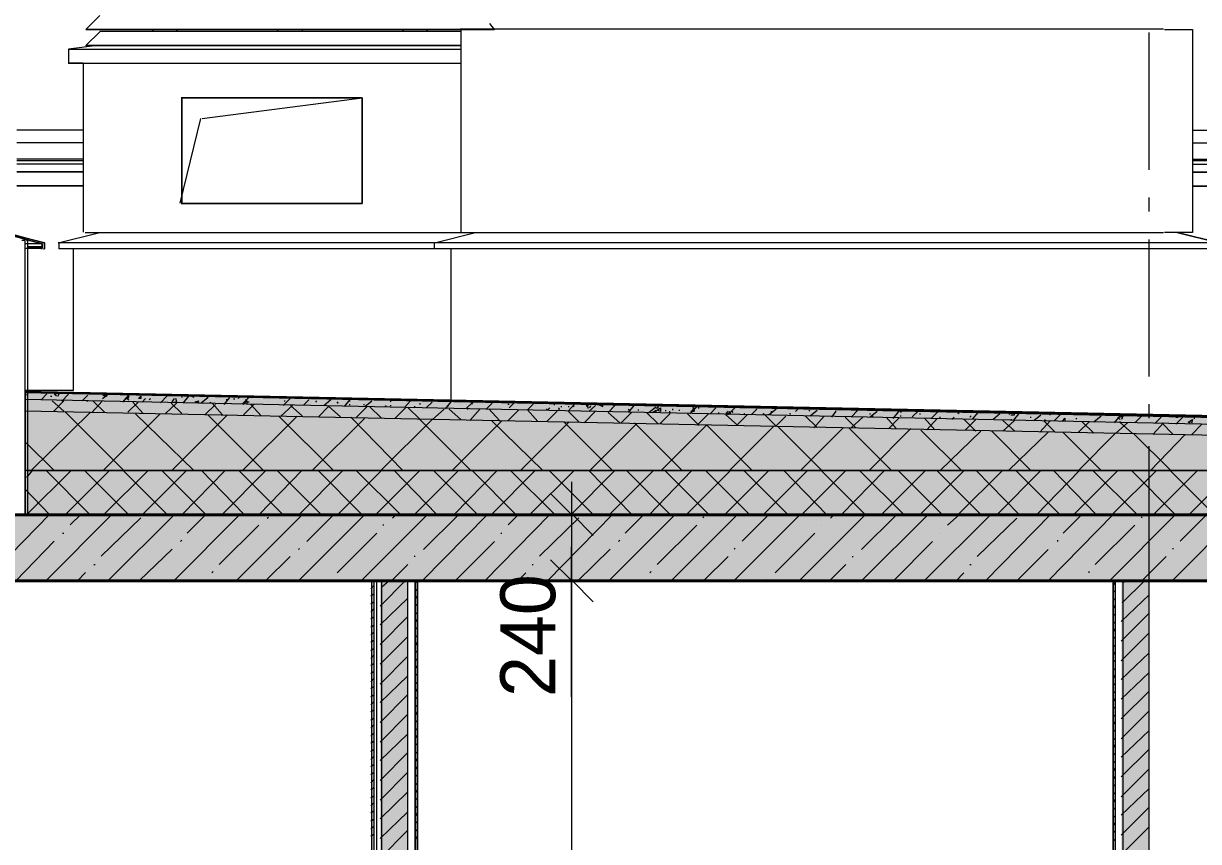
# Model space of a CAD drawing. Header units: millimetres. Extents: x -135211 to 49383, y -8033 to 228499.
# Drawn here: x -42201 to -37917, y 59983 to 62965 of the extents above; entities that cross this region are included whole.
import ezdxf

# ---------------------------------------------------------------- set-up
doc = ezdxf.new("R2010")
doc.units = ezdxf.units.MM
doc.layers.add('PDF _Геометрия', color=7, linetype='Continuous', true_color=0x1d1d1d)
doc.layers.add('PDF _Сплошная заливка', color=7, linetype='Continuous', true_color=0xffffff)
doc.layers.add('PDF _Текст', color=7, linetype='Continuous')

msp = doc.modelspace()

# ---------------------------------------------------------------- hatches: boundary and pattern name
at = {"layer": 'PDF _Сплошная заливка', "transparency": 33554559}
h = msp.add_hatch(color=256, dxfattribs=at)
h.paths.add_polyline_path([(-42272.8, 62203.9), (-42264.4, 62199.6), (-42264.4, 62203.9)])
h.paths.add_polyline_path([(-42145.8, 62170), (-42133.1, 62165.8), (-42133.1, 62144.6), (-42128.9, 62170)])
h.paths.add_polyline_path([(-42162.8, 62174.2), (-42145.8, 62170), (-42145.8, 62174.2)])
h.paths.add_polyline_path([(-42179.7, 62178.5), (-42162.8, 62174.2), (-42162.8, 62178.5)])
h.paths.add_polyline_path([(-42192.4, 62182.7), (-42179.7, 62178.5), (-42179.7, 62182.7)])
h.paths.add_polyline_path([(-42226.3, 62191.2), (-42213.6, 62186.9), (-42213.6, 62191.2)])
h.paths.add_polyline_path([(-42209.3, 62186.9), (-42196.6, 62182.7), (-42196.6, 62186.9)])
h.paths.add_polyline_path([(-42255.9, 62199.6), (-42247.4, 62195.4), (-42247.4, 62199.6)])
h.paths.add_polyline_path([(-42239, 62195.4), (-42230.5, 62191.2), (-42230.5, 62195.4)])
h.paths.add_polyline_path([(-42285.5, 62208.1), (-42281.3, 62203.9), (-42281.3, 62208.1)])
h = msp.add_hatch(color=256, dxfattribs=at)
h.paths.add_polyline_path([(-42196.6, 61619.7), (-42196.6, 61594.3), (-41993.4, 61594.3), (-41587.1, 61585.8), (-41388.1, 61581.6), (-40778.6, 61568.9), (-40579.6, 61564.7), (-39970, 61552), (-39771.1, 61547.7), (-39364.7, 61539.3), (-39165.8, 61535), (-38556.2, 61522.3), (-38357.2, 61518.1), (-37747.7, 61505.4), (-37548.7, 61501.2), (-36939.2, 61488.5), (-36740.2, 61484.2), (-36333.8, 61475.8), (-36134.9, 61471.5), (-35525.3, 61458.8), (-35326.4, 61454.6), (-34716.8, 61441.9), (-34517.8, 61437.7), (-34111.5, 61429.2), (-33620.4, 61425), (-33620.4, 61429.2), (-33273.3, 61429.2), (-33142.1, 61425), (-32896.6, 61420.7), (-32896.6, 61425), (-29442.4, 61492.7), (-29239.2, 61496.9), (-29040.2, 61501.2), (-28837.1, 61505.4), (-28638.1, 61509.6), (-28434.9, 61513.9), (-28236, 61518.1), (-28032.8, 61522.3), (-27833.8, 61526.6), (-27630.6, 61530.8), (-27431.7, 61535), (-27228.5, 61539.3), (-27029.5, 61543.5), (-26830.6, 61543.5), (-26830.6, 61564.7), (-27033.8, 61564.7), (-27863.5, 61547.7), (-28066.6, 61543.5), (-28896.3, 61526.6), (-29099.5, 61522.3), (-30136.6, 61501.2), (-30365.2, 61496.9), (-31529.3, 61475.8), (-31757.9, 61471.5), (-32922, 61450.4), (-33142.1, 61446.1), (-33142.1, 61450.4), (-33273.3, 61454.6), (-33535.8, 61454.6), (-33667, 61450.4), (-33912.5, 61446.1), (-33912.5, 61450.4), (-34111.5, 61454.6), (-34517.8, 61463.1), (-34716.8, 61467.3), (-35326.4, 61480), (-35525.3, 61484.2), (-36134.9, 61496.9), (-36333.8, 61501.2), (-36740.2, 61509.6), (-36939.2, 61513.9), (-37548.7, 61526.6), (-37747.7, 61530.8), (-38357.2, 61543.5), (-38556.2, 61547.7), (-39165.8, 61560.4), (-39364.7, 61564.7), (-39771.1, 61573.1), (-39970, 61577.4), (-40579.6, 61590.1), (-40778.6, 61594.3), (-41388.1, 61607), (-41587.1, 61611.2), (-41993.4, 61619.7)])
h.paths.add_polyline_path([(-47847.8, 61746.7), (-50231.8, 61796.3), (-50483, 61796.3), (-50483, 61772.1), (-50281.8, 61772.1), (-49469, 61755.1), (-49261.6, 61750.9), (-48245.7, 61729.7), (-47648.8, 61717), (-47648.8, 61742.4)])
h = msp.add_hatch(color=256, dxfattribs=at)
h.paths.add_polyline_path([(-42196.6, 61594.3), (-42196.6, 61552), (-41989.2, 61552), (-39500.2, 61501.2), (-39297, 61496.9), (-36807.9, 61446.1), (-36604.7, 61441.9), (-34115.7, 61391.1), (-33912.5, 61386.9), (-33620.4, 61382.6), (-33620.4, 61386.9), (-33510.4, 61391.1), (-33273.3, 61391.1), (-33146.3, 61386.9), (-32896.6, 61382.6), (-32896.6, 61386.9), (-32663.8, 61391.1), (-32435.2, 61395.3), (-32202.4, 61399.6), (-31745.2, 61408), (-31512.4, 61412.3), (-31283.8, 61416.5), (-31051, 61420.7), (-30593.8, 61429.2), (-30361, 61433.4), (-30132.4, 61437.7), (-29899.6, 61441.9), (-29442.4, 61450.4), (-29239.2, 61454.6), (-29040.2, 61458.8), (-28837.1, 61463.1), (-28638.1, 61467.3), (-28434.9, 61471.5), (-28236, 61475.8), (-28032.8, 61480), (-27833.8, 61484.2), (-27630.6, 61488.5), (-27431.7, 61492.7), (-27228.5, 61496.9), (-27029.5, 61501.2), (-26830.6, 61501.2), (-26830.6, 61543.5), (-27021.1, 61543.5), (-30136.6, 61475.8), (-30365.2, 61471.5), (-31529.3, 61450.4), (-31757.9, 61446.1), (-32922, 61425), (-33142.1, 61420.7), (-33142.1, 61425), (-33273.3, 61429.2), (-33535.8, 61429.2), (-33667, 61425), (-33912.5, 61420.7), (-33912.5, 61425), (-34111.5, 61429.2), (-34517.8, 61437.7), (-34716.8, 61441.9), (-35326.4, 61454.6), (-35525.3, 61458.8), (-36134.9, 61471.5), (-36333.8, 61475.8), (-36740.2, 61484.2), (-36939.2, 61488.5), (-37548.7, 61501.2), (-37747.7, 61505.4), (-38357.2, 61518.1), (-38556.2, 61522.3), (-39165.8, 61535), (-39364.7, 61539.3), (-39771.1, 61547.7), (-39970, 61552), (-40579.6, 61564.7), (-40778.6, 61568.9), (-41388.1, 61581.6), (-41587.1, 61585.8), (-41993.4, 61594.3)])
h.paths.add_polyline_path([(-47847.8, 61721.3), (-50232.2, 61771), (-50483, 61771), (-50483, 61734), (-50298.7, 61734), (-49367.4, 61712.8), (-49177, 61708.6), (-48245.7, 61687.4), (-47648.8, 61674.7), (-47648.8, 61717)])
h = msp.add_hatch(color=256, dxfattribs=at)
h.paths.add_polyline_path([(-42196.6, 61552), (-42196.6, 61336.1), (-26830.6, 61336.1), (-26830.6, 61501.2), (-27033.8, 61501.2), (-27863.5, 61484.2), (-28066.6, 61480), (-28896.3, 61463.1), (-29099.5, 61458.8), (-30136.6, 61437.7), (-30365.2, 61433.4), (-31529.3, 61412.3), (-31757.9, 61408), (-32922, 61386.9), (-33146.3, 61382.6), (-33146.3, 61386.9), (-33273.3, 61391.1), (-33535.8, 61391.1), (-33667, 61386.9), (-33912.5, 61382.6), (-33912.5, 61386.9), (-34115.7, 61391.1), (-36604.7, 61441.9), (-36807.9, 61446.1), (-39297, 61496.9), (-39500.2, 61501.2), (-41989.2, 61552)])
h.paths.add_polyline_path([(-49917.7, 61725.5), (-50250.5, 61732.9), (-50483, 61732.9), (-50483, 61336.1), (-47648.8, 61336.1), (-47648.8, 61674.7), (-47835.1, 61679), (-48216.1, 61687.4), (-48402.3, 61691.6), (-48973.8, 61704.3), (-49160, 61708.6), (-49731.5, 61721.3)])
h = msp.add_hatch(color=256, dxfattribs=at)
h.paths.add_polyline_path([(-47648.8, 61175.2), (-47648.8, 61335.9), (-50648.6, 61335.9), (-50648.6, 61175.2)])
h.paths.add_polyline_path([(-26648.6, 61175.2), (-26648.6, 61335.9), (-42196.6, 61335.9), (-42196.6, 61175.2)])
h = msp.add_hatch(color=256, dxfattribs=at)
h.paths.add_polyline_path([(-89594.3, 60933.9), (-89594.3, 61174.9), (-103546, 61174.9), (-103546, 60933.9)])
h.paths.add_polyline_path([(146.8, 60933.9), (146.8, 61174.9), (-22999.7, 61174.9), (-22999.7, 60933.9)])
h.paths.add_polyline_path([(-23351, 60933.9), (-23351, 61174.9), (-26352.2, 61174.9), (-26352.2, 60933.9)])
h.paths.add_polyline_path([(-26398.8, 60933.9), (-26398.8, 61174.9), (-44097.3, 61174.9), (-44097.3, 60933.9)])
h.paths.add_polyline_path([(-45350.3, 60933.9), (-45350.3, 61174.9), (-51128.4, 61174.9), (-51128.4, 60933.9)])
h.paths.add_polyline_path([(-77398.8, 60933.9), (-77398.8, 61174.9), (-79396.8, 61174.9), (-79396.8, 60933.9)])
h.paths.add_polyline_path([(-82897.6, 60933.9), (-82897.6, 61174.9), (-86097.8, 61174.9), (-86097.8, 60933.9)])

# ---------------------------------------------------------------- linework, layer by layer
at = {"layer": 'PDF _Геометрия', "color": 7, "lineweight": 9}
for points in [[(-41922.5, 62994.4), (-41973.5, 62943.6)], [(-41975.2, 62943.8), (-41975.2, 62943.8)], [(-41922.5, 62935.1), (-41973.5, 62884.3)], [(-40606.4, 62935.2), (-41922.7, 62935.2)], [(-41273.3, 62935.5), (-41273.3, 62943.9)], [(-41185.5, 62944.1), (-41185.5, 62935.7)], [(-38044.4, 62944.1), (-40609.7, 62944.1)], [(-40606.4, 62943.6), (-40606.4, 62202.8)], [(-40483.6, 62943.6), (-40500.7, 62964.8)], [(-40483.6, 62943.6), (-40483.6, 62943.6)], [(-38097.1, 62432.1), (-38097.1, 62931.7)], [(-38040.8, 62943.6), (-37939.1, 62943.6), (-37939.1, 62202.7), (-38040.8, 62202.7)], [(-42037.5, 62871.7), (-40606.4, 62871.7)], [(-41931.3, 62884.3), (-42037.1, 62871.7)], [(-42036.6, 62871.6), (-42036.6, 62820.8)], [(-41975.2, 62884.6), (-41975.2, 62884.6)], [(-42038.8, 62821.7), (-41984, 62821.7), (-41984, 62203.7)], [(-42037.5, 62820.9), (-40606.4, 62820.9)], [(-41550.2, 62618.3), (-40966.2, 62694.5), (-41626.6, 62694.5), (-40966.2, 62694.5), (-40966.2, 62309.3), (-41626.6, 62309.3), (-40966.2, 62309.3), (-40966.2, 62694.5)], [(-41630.5, 62309.8), (-41554, 62618.8)], [(-41984, 62576.2), (-42225.2, 62576.2)], [(-31428.8, 62575.4), (-37939.5, 62575.4)], [(-41984, 62529.7), (-42225.2, 62529.7)], [(-31428.8, 62528.8), (-37939.5, 62528.8)], [(-41984, 62470.4), (-42225.2, 62470.4)], [(-42225.2, 62466.1), (-41984, 62466.1)], [(-31428.8, 62469.5), (-37939.5, 62469.5)], [(-37939.5, 62465.3), (-31428.8, 62465.3)], [(-42225.2, 62453.4), (-41984, 62453.4)], [(-37939.5, 62452.6), (-31428.8, 62452.6)], [(-38097.1, 62279.7), (-38097.1, 62330.6)], [(-42289.6, 62203.9), (-42133.1, 62161.5), (-42319.2, 62212.3)], [(-42314.9, 62215.9), (-42124.3, 62165.1), (-42124.3, 62143.9), (-42128.8, 62143.9), (-42124.3, 62143.9), (-42124.3, 62165.1), (-42276.9, 62203.1)], [(-42074.9, 62165.3), (-41922.5, 62203.3)], [(-40702.1, 62165), (-40553.8, 62203.1)], [(-40609.7, 62203.3), (-38044.4, 62203.3)], [(-42194.5, 61174.9), (-42194.5, 62173.9), (-42207.4, 62173.9)], [(-42137.6, 62144.6), (-42133.1, 62144.6), (-42133.1, 62161.5), (-42192.3, 62161.5)], [(-42133.1, 62161.5), (-42133.1, 62144.6), (-42137.6, 62153.1), (-42133.1, 62144.6), (-42137.6, 62148.8), (-42133.1, 62144.6), (-42192.3, 62144.6)], [(-42190.2, 61174.2), (-42185.8, 61174.2), (-42185.8, 62173.2), (-42190.2, 62173.2)], [(-42185.8, 62173.2), (-42185.8, 62173.2)], [(-42185.8, 61174.2), (-42185.8, 62173.2)], [(-40702.9, 62144.1), (-40702.9, 62165.2), (-42074.6, 62165.2)], [(-42071.7, 62143.6), (-42071.7, 62164.8)], [(-41976.9, 62202.6), (-40580.1, 62202.6)], [(-37846.7, 62143.6), (-37842.6, 62143.6), (-37842.6, 62164.8), (-37994.7, 62202.9), (-37842.6, 62164.8), (-40700, 62164.8)], [(-37842.6, 62164.8), (-37842.6, 62143.6), (-40700, 62143.6)], [(-38097.1, 61678.7), (-38097.1, 62178.1)], [(-42192.5, 61628.2), (-42019, 61628.2), (-42019, 62144.6)], [(-42187.9, 62152.4), (-42133.1, 62152.4), (-42133.1, 62148.1), (-42187.9, 62148.1)], [(-42133.1, 62152.4), (-42133.1, 62148.1)], [(-42133.1, 62144.6), (-42133.1, 62144.6)], [(-42133.1, 62144.6), (-42133.1, 62144.6)], [(-40641.5, 61593.4), (-40641.5, 62143.7), (-42072.6, 62143.7)], [(-42194.5, 61623.6), (-42194.5, 61619.4), (-42194.5, 61594), (-42194.5, 61551.6), (-42194.5, 61335.7), (-42194.5, 61174.9), (-42207.4, 61174.9)], [(-33911.8, 61454.5), (-42196, 61623.8)], [(-42194.5, 61619.4), (-42194.5, 61619.4)], [(-42189.5, 61334.9), (-26822.4, 61334.9), (-26822.4, 61500), (-26822.4, 61542.4), (-26822.4, 61563.5), (-26822.4, 61567.8), (-26822.4, 61572), (-29811, 61508.5)], [(-38097.1, 61526.3), (-38097.1, 61577.1)], [(-38097.1, 60925.1), (-38097.1, 61424.7)], [(-42195, 61175), (-26646.9, 61175), (-26646.9, 61335.9), (-42195, 61335.9)], [(-40202.8, 61293.7), (-40202.8, 60933.9), (-40202.8, 57056.4), (-40202.8, 56734.7), (-40202.8, 52857.2), (-40202.8, 52535.5), (-40325.5, 52535.5)], [(-42194.5, 61174.9), (-42194.5, 61174.9)], [(-40202.8, 61175.2), (-40325.5, 61175.2)], [(-42185.8, 61174.2), (-42185.8, 61174.2)], [(-40194.4, 61173.9), (-40088.8, 61173.9)], [(-40202.8, 60510.6), (-40202.8, 60963.6), (-40202.8, 61056.7)], [(-40896, 60933.1), (-40896, 56974.9), (-43444.5, 56974.9)], [(-40931.1, 57055.6), (-40931.1, 60933.3), (-43411.8, 60933.3)], [(-40934.8, 57056.4), (-40922.3, 57056.4), (-40922.3, 60933.9), (-40934.8, 60933.9)], [(-40917.5, 57055.4), (-40913.5, 57055.4), (-40913.5, 60933.2), (-40917.5, 60933.2)], [(-40900.9, 56975.9), (-40799.5, 56975.9), (-40799.5, 60933.9), (-40900.9, 60933.9)], [(-38193.6, 60932.8), (-38193.6, 56974.6), (-40792.8, 56974.6)], [(-40777.1, 57056.2), (-40773.1, 57056.2), (-40773.1, 60933.7), (-40777.1, 60933.7)], [(-40773.1, 60933.1), (-40773.1, 57055.3)], [(-40764.4, 57056.2), (-40764.4, 60933.7), (-40764.4, 57056.2), (-40772.9, 57056.2)], [(-40764.4, 60933.7), (-40772.9, 60933.7)], [(-38228.7, 60933), (-40760.5, 60933)], [(-40202.8, 60933.9), (-40325.5, 60933.9)], [(-40194.4, 60932.6), (-40088.8, 60932.6)], [(-38228.6, 57055.2), (-38219.9, 57055.2), (-38219.9, 60933), (-38228.6, 60933)], [(-38224, 57056.1), (-38219.9, 57056.1), (-38219.9, 60933.6), (-38224, 60933.6)], [(-38198.6, 56975.6), (-38097.1, 56975.6), (-38097.1, 60933.6), (-38198.6, 60933.6)], [(-38097.1, 60772.8), (-38097.1, 60827.8)], [(-38097.1, 60171.7), (-38097.1, 60671.1)], [(-38097.1, 60019.3), (-38097.1, 60074.3)]]:
    msp.add_lwpolyline(points, dxfattribs=at)
for points in [[(-41974, 62943.6), (-40483.6, 62943.6)], [(-41729.5, 62943.8), (-41729.5, 62935.3)], [(-41641.8, 62935.5), (-41641.8, 62944)], [(-40817, 62944.1), (-40817, 62935.6)], [(-40729.3, 62935.8), (-40729.3, 62944.2)], [(-41973.9, 62884.4), (-40606.4, 62884.4)], [(-41624.2, 62694.1), (-41624.2, 62308.9)], [(-42225.2, 62423.8), (-41984, 62423.8)], [(-37939.5, 62423), (-31428.8, 62423)], [(-42225.2, 62373), (-41984, 62373)], [(-37939.5, 62372.2), (-31428.8, 62372.2)], [(-38228.7, 60933), (-38228.7, 57055.3)]]:
    msp.add_lwpolyline(points, close=True, dxfattribs=at)
at = {"layer": 'PDF _Геометрия', "lineweight": 9}
for points in [[(-42199, 62181.7), (-42194.5, 62181.7)], [(-42181.4, 62173.8), (-42177, 62178)], [(-42150.7, 62168.8), (-42150.7, 62168.8)], [(-42133.1, 62160.9), (-42133.1, 62165.1)], [(-42190.2, 61610.2), (-42185.8, 61614.4)], [(-42136.8, 61593.5), (-42115.6, 61614.7)], [(-42102.5, 61606.1), (-42098, 61606.1)], [(-42088.9, 61615.1), (-42080.5, 61606.7)], [(-42084.9, 61614.5), (-42080.5, 61614.5)], [(-42076.2, 61606), (-42071.7, 61614.4)], [(-42061.8, 61588.8), (-42036.6, 61614.2)], [(-41987.7, 61589.1), (-41966.4, 61610.3)], [(-41913.4, 61611.3), (-41905, 61607), (-41905, 61611.3)], [(-41913, 61598.5), (-41896.2, 61611.3)], [(-41905, 61610), (-41905, 61610)], [(-41900.7, 61610.6), (-41896.2, 61606.3)], [(-41861.1, 61606.8), (-41861.1, 61606.8)], [(-41838.6, 61584.8), (-41817.2, 61610.1)], [(-41830.1, 61598.1), (-41817.2, 61606.6), (-41821.7, 61593.9)], [(-41702.1, 61581.7), (-41676.9, 61607.1)], [(-41624.2, 61606.2), (-41624.2, 61601.9)], [(-41619.3, 61580.6), (-41597.9, 61606)], [(-41588.8, 61606.6), (-41580.3, 61602.4), (-41580.3, 61606.6)], [(-42194.5, 61594), (-42194.5, 61594)], [(-42054.1, 61551.5), (-42096.6, 61589.6)], [(-42092.2, 61550.9), (-42054.1, 61588.9)], [(-42001.5, 61589.3), (-42001.5, 61589.3)], [(-41970.9, 61589.1), (-41966.4, 61589.1)], [(-41951.8, 61546.5), (-41913.8, 61588.8)], [(-41905, 61546.4), (-41947.6, 61588.8)], [(-41825.7, 61597.4), (-41817.2, 61593.2)], [(-41820.3, 61547.8), (-41782.1, 61585.9)], [(-41764.6, 61542.8), (-41802.7, 61585.1)], [(-41768.7, 61585.1), (-41755.8, 61597.7)], [(-41742.8, 61594.1), (-41738.3, 61598.3)], [(-41683.9, 61543.4), (-41641.8, 61581.6)], [(-41624.2, 61543.3), (-41662.4, 61581.4)], [(-41659, 61585.8), (-41650.5, 61598.5)], [(-41654.7, 61585.1), (-41641.8, 61585.1), (-41646.3, 61597.8)], [(-41575.7, 61585.3), (-41562.8, 61589.5), (-41567.3, 61581.1)], [(-41571.2, 61584.7), (-41562.8, 61580.4)], [(-41553, 61581.6), (-41527.7, 61602.7)], [(-41539.6, 61538.4), (-41501.4, 61576.5)], [(-41532.2, 61602.1), (-41527.7, 61602.1)], [(-41523.4, 61580.9), (-41518.9, 61585.1), (-41518.9, 61580.9)], [(-41475.1, 61538.3), (-41513.3, 61580.6)], [(-41470.1, 61576.2), (-41448.7, 61601.7)], [(-41462, 61593.9), (-41457.5, 61593.9)], [(-41435.7, 61597.3), (-41431.2, 61597.3)], [(-41418.1, 61598.5), (-41413.6, 61602.8)], [(-41403.9, 61577.2), (-41378.5, 61602.6)], [(-41400.3, 61576.5), (-41387.3, 61589.3), (-41387.3, 61576.5)], [(-41399.3, 61538.3), (-41361, 61576.4)], [(-41391.8, 61594.2), (-41387.3, 61589.9)], [(-41383, 61585.6), (-41378.5, 61585.6)], [(-41334.7, 61534.6), (-41373, 61576.9)], [(-41343.4, 61593.9), (-41343.4, 61593.9)], [(-41325.9, 61576.9), (-41325.9, 61576.9)], [(-41308.4, 61588.8), (-41308.4, 61588.8)], [(-41308.4, 61576.8), (-41308.4, 61576.8)], [(-41308.4, 61576.8), (-41308.4, 61576.8)], [(-41290.8, 61598.5), (-41290.8, 61598.5)], [(-41262.9, 61534), (-41220.6, 61572.1)], [(-41254.8, 61572.8), (-41229.4, 61598.2)], [(-41250.9, 61589.8), (-41246.9, 61589.8)], [(-41185.5, 61534.4), (-41227.9, 61572.5)], [(-41180.1, 61573.1), (-41159.2, 61594.3)], [(-41150.4, 61585), (-41150.4, 61585)], [(-41136.8, 61589.2), (-41132.9, 61584.9)], [(-41126.9, 61530.3), (-41089, 61568.4)], [(-41105.7, 61572.6), (-41080.2, 61593.8)], [(-41045.1, 61530.8), (-41087.5, 61568.9)], [(-41053.9, 61580.9), (-41057.9, 61580.9), (-41053.9, 61585.2)], [(-41031, 61568.7), (-41010, 61594.1)], [(-41014, 61589.8), (-41010, 61589.8)], [(-41014, 61576.5), (-41010, 61576.5)], [(-40986.5, 61530.3), (-40948.6, 61568.4)], [(-40961.4, 61576.2), (-40957.4, 61576.2)], [(-40956.5, 61568.3), (-40931.1, 61589.4)], [(-40896, 61525.7), (-40938.4, 61568.1)], [(-40922.3, 61589.4), (-40922.3, 61589.4)], [(-40882.4, 61568.6), (-40878.4, 61572.9)], [(-40864.8, 61585.5), (-40860.9, 61589.7)], [(-40864.8, 61572.1), (-40860.9, 61572.1)], [(-40846.2, 61525.9), (-40808.2, 61564)], [(-40811.7, 61564.6), (-40790.7, 61590)], [(-40755.6, 61522.1), (-40798.1, 61564.4)], [(-40777.1, 61568.7), (-40773.1, 61568.7)], [(-40755.6, 61580.6), (-40755.6, 61576.4)], [(-40732.7, 61563.4), (-40711.7, 61584.6)], [(-40676.6, 61564), (-40676.6, 61564)], [(-40662.5, 61560.2), (-40641.5, 61585.6)], [(-40654.3, 61572.3), (-40650.3, 61572.3)], [(-40650.3, 61568), (-40650.3, 61568)], [(-40615.2, 61584.8), (-40615.2, 61584.8)], [(-40606.4, 61576.3), (-40606.4, 61576.3)], [(-40588.1, 61559.7), (-40562.6, 61585.1)], [(-40566.5, 61577.4), (-40562.6, 61581.6)], [(-40527.5, 61581.4), (-40527.5, 61581.4)], [(-40513.4, 61560), (-40492.4, 61581.2)], [(-40434.9, 61577.3), (-40430.9, 61577.3)], [(-40430.5, 61563.8), (-40413.4, 61580.7)], [(-40364.3, 61555.7), (-40343.2, 61576.8)], [(-40334.4, 61572.5), (-40334.4, 61572.5)], [(-40290.3, 61555.3), (-40281.8, 61563.7)], [(-40268.2, 61576.3), (-40264.2, 61576.3)], [(-40250.7, 61564.3), (-40246.7, 61560)], [(-40241.9, 61568.4), (-40237.9, 61568.4)], [(-40215.6, 61568.9), (-40211.6, 61568.9)], [(-40215.2, 61551.3), (-40194, 61576.6)], [(-40198, 61568.2), (-40194, 61572.4)], [(-40141.4, 61564.3), (-40150, 61572.8), (-40141.4, 61572.8)], [(-40145.4, 61563.7), (-40141.4, 61563.7)], [(-40140.2, 61550.8), (-40115.1, 61572)], [(-40136.6, 61563.6), (-40132.6, 61572.1)], [(-40101.3, 61573.2), (-40088.8, 61568.9), (-40088.8, 61573.2)], [(-40097.5, 61572.5), (-40097.5, 61572.5)], [(-40070, 61546.8), (-40044.9, 61572.3)], [(-39995.9, 61547.1), (-39974.7, 61572.5)], [(-39920.9, 61546.7), (-39895.7, 61567.9)], [(-39895.5, 61564.3), (-39887, 61564.3), (-39887, 61568.5)], [(-39891, 61563.6), (-39887, 61567.8)], [(-39771.8, 61542.3), (-39746.6, 61567.7)], [(-39768, 61551.5), (-39755.3, 61551.5), (-39759.4, 61564.2)], [(-39763.9, 61550.8), (-39755.3, 61563.6)], [(-39741.8, 61564.1), (-39737.8, 61564.1)], [(-39697.6, 61542.6), (-39676.4, 61563.8)], [(-39631.5, 61539.3), (-39606.2, 61564.7)], [(-41957.6, 61547.4), (-42173.7, 61335.8)], [(-41834.8, 61335), (-42050.6, 61551)], [(-41703.2, 61542.4), (-41910.9, 61335)], [(-41580.3, 61335), (-41792.3, 61542.5)], [(-41457.5, 61538.9), (-41660.7, 61335.7)], [(-41325.9, 61334.9), (-41528.8, 61538.1)], [(-41203.1, 61533.9), (-41402.3, 61334.9)], [(-41071.5, 61334.9), (-41270.4, 61533.8)], [(-40957.4, 61525.4), (-41148.1, 61334.9)], [(-40817, 61334.8), (-41007.5, 61529.5)], [(-40711.7, 61521.8), (-40897.8, 61335.6)], [(-40571.3, 61336.1), (-40757.7, 61522.3)], [(-40710.4, 61521.5), (-40667.8, 61559.6)], [(-40606.4, 61521.2), (-40649, 61559.3)], [(-40584.1, 61559.9), (-40580.1, 61559.9)], [(-40574.3, 61517.9), (-40536.2, 61560.3)], [(-40466, 61517.5), (-40504.2, 61559.9)], [(-40434, 61517.8), (-40395.9, 61555.9)], [(-40325.7, 61513.9), (-40363.8, 61556.2)], [(-40294.6, 61556), (-40290.6, 61560.3)], [(-40293.7, 61513.5), (-40255.5, 61551.6)], [(-40250.7, 61559.3), (-40246.7, 61559.3)], [(-40176.5, 61513.1), (-40214.7, 61551.1)], [(-40157.3, 61509.1), (-40115.1, 61551.5)], [(-40027.3, 61508.7), (-40069.6, 61546.7)], [(-40053.7, 61560.3), (-40053.7, 61560.3)], [(-40021.8, 61509.7), (-39983.5, 61547.9)], [(-39996.3, 61559.3), (-39992.2, 61555.1)], [(-39961.2, 61556.2), (-39957.1, 61556.2)], [(-39887, 61505), (-39929.3, 61547.3)], [(-39926.1, 61546.8), (-39922.1, 61546.8)], [(-39908.3, 61547.4), (-39895.7, 61555.8), (-39895.7, 61547.4)], [(-39881.5, 61505.4), (-39843.1, 61543.5)], [(-39860.6, 61555.7), (-39860.6, 61551.4)], [(-39847.1, 61550.6), (-39843.1, 61550.6)], [(-39834.3, 61555.5), (-39834.3, 61559.7)], [(-39834.3, 61559.7), (-39834.3, 61559.7)], [(-39812, 61556), (-39808, 61556)], [(-39737.8, 61499.9), (-39780.2, 61542.3)], [(-39768.1, 61551.6), (-39764.1, 61547.3)], [(-39745.2, 61501.1), (-39702.7, 61543.4)], [(-39667.6, 61546.8), (-39667.6, 61542.5)], [(-39641.1, 61543), (-39632.5, 61551.5)], [(-39597.4, 61500.5), (-39639.9, 61538.6)], [(-39636.5, 61543), (-39632.5, 61538.8)], [(-39636.4, 61542.3), (-39623.7, 61542.3), (-39627.8, 61550.8)], [(-39636.4, 61543), (-39623.7, 61547.2), (-39627.8, 61538.7)], [(-39619, 61551.4), (-39615, 61547.2)], [(-39600.2, 61500.3), (-39562.3, 61538.4)], [(-39575.1, 61542.7), (-39571.1, 61538.4)], [(-39562.3, 61538.4), (-39562.3, 61538.4)], [(-39548.5, 61538.2), (-39527.2, 61559.4)], [(-39500.9, 61538.7), (-39504.9, 61542.9)], [(-39500.9, 61538.1), (-39500.9, 61542.3)], [(-39457, 61496.8), (-39499.6, 61539.1)], [(-39487.4, 61539.3), (-39483.4, 61539.3)], [(-39482.3, 61539.1), (-39457, 61560.3)], [(-39474.6, 61547), (-39474.6, 61551.3)], [(-39459.9, 61496), (-39421.9, 61534)], [(-39448.3, 61538.4), (-39448.3, 61538.4)], [(-39408.4, 61543.1), (-39404.4, 61543.1)], [(-39404.4, 61534.6), (-39404.4, 61538.9)], [(-39386.7, 61550.7), (-39378.1, 61559.2)], [(-39307.9, 61491.8), (-39349.9, 61534.1)], [(-39338.2, 61551.2), (-39334.2, 61555.4)], [(-39333.2, 61534.8), (-39307.9, 61555.9)], [(-39319.6, 61491.6), (-39281.5, 61534)], [(-39254.4, 61530.1), (-39237.7, 61551.3)], [(-39167.5, 61492.3), (-39205.6, 61530.4)], [(-39184.1, 61530.4), (-39158.7, 61555.8)], [(-39183.3, 61491.5), (-39141.2, 61529.6)], [(-39114.8, 61539.2), (-39114.8, 61543.5)], [(-39113.9, 61530.6), (-39088.5, 61551.8)], [(-39106.1, 61534.3), (-39106.1, 61530.1)], [(-39018.3, 61487.3), (-39056.5, 61529.6)], [(-39047.7, 61487.9), (-39009.6, 61525.9)], [(-39030.9, 61525.3), (-39009.6, 61550.7)], [(-39004.8, 61551.4), (-39000.8, 61547.1)], [(-39004.8, 61534.4), (-39000.8, 61534.4)], [(-38960.8, 61530.5), (-38939.4, 61551.7)], [(-38934.6, 61542.5), (-38930.6, 61542.5)], [(-38877.9, 61483.6), (-38916.1, 61525.9)], [(-38907.4, 61483.5), (-38869.2, 61525.9)], [(-38890.6, 61526.5), (-38869.2, 61547.7)], [(-38860.4, 61530.7), (-38860.4, 61526.5)], [(-38816.4, 61522), (-38807.8, 61530.4)], [(-38794.3, 61543), (-38790.2, 61547.3)], [(-38728.8, 61479.2), (-38771.1, 61521.5)], [(-38767, 61483.4), (-38728.8, 61521.5)], [(-38755.1, 61547.7), (-38755.1, 61547.7)], [(-38750.4, 61530.1), (-38746.3, 61534.3)], [(-38741.5, 61522.1), (-38720, 61547.5)], [(-38666.6, 61521.7), (-38641, 61542.9)], [(-38658.6, 61543), (-38658.6, 61543)], [(-38588.4, 61479.7), (-38630.8, 61517.9)], [(-38605.9, 61539.1), (-38605.9, 61543.3)], [(-38601.2, 61538.4), (-38588.4, 61538.4), (-38588.4, 61542.6)], [(-38601.2, 61521.5), (-38597.2, 61521.5)], [(-38591.8, 61517.7), (-38570.9, 61543.1)], [(-38531, 61529.6), (-38527, 61529.6)], [(-38517.5, 61517.3), (-38491.9, 61538.5)], [(-38495.2, 61475.4), (-38456.8, 61517.8)], [(-38478.4, 61521.5), (-38474.3, 61517.2)], [(-38460.9, 61539), (-38456.8, 61539)], [(-38456.8, 61539), (-38456.8, 61539)], [(-38442.6, 61517.6), (-38421.7, 61538.8)], [(-38412.9, 61513.9), (-38404.1, 61526.6), (-38404.1, 61513.9)], [(-38386.6, 61521.6), (-38386.6, 61521.6)], [(-38377.8, 61539.2), (-38377.8, 61539.2)], [(-38364.3, 61522.1), (-38360.3, 61526.4)], [(-38298.2, 61513.2), (-38272.5, 61534.4)], [(-38290.1, 61533.8), (-38290.1, 61533.8)], [(-38223.3, 61509.2), (-38202.3, 61534.7)], [(-38211.1, 61530.4), (-38202.3, 61521.9)], [(-38206.4, 61529.7), (-38193.6, 61534), (-38197.6, 61521.2)], [(-38149, 61508.8), (-38123.4, 61534.2)], [(-38132.1, 61521.6), (-38132.1, 61521.6)], [(-38074.2, 61509.1), (-38053.2, 61530.2)], [(-37999.9, 61529.9), (-37991.8, 61529.9)], [(-37999.3, 61504.5), (-37974.2, 61529.8)], [(-37991.8, 61529.9), (-37991.8, 61529.9)], [(-37952, 61512.7), (-37939.1, 61521.2), (-37943.2, 61508.5)], [(-37934.4, 61526), (-37930.3, 61526)], [(-40457.3, 61516.9), (-40639.4, 61334.8)], [(-40308.1, 61335.3), (-40494.5, 61517.4)], [(-40211.6, 61513.3), (-40389.6, 61335.4)], [(-40053.7, 61335.2), (-40231.4, 61513)], [(-39965.9, 61505.4), (-40135.2, 61336.1)], [(-39799.2, 61335.2), (-39972.9, 61508.8)], [(-39711.5, 61500.5), (-39876.7, 61335.3)], [(-39544.8, 61335.1), (-39709.7, 61500.2)], [(-39465.8, 61496.8), (-39626.8, 61336)], [(-39290.3, 61335), (-39451.1, 61495.9)], [(-39211.4, 61491.9), (-39368.2, 61335.2)], [(-39035.9, 61335), (-39192.4, 61491.6)], [(-38965.7, 61488.3), (-39118.3, 61335.9)], [(-38781.4, 61334.9), (-38929.7, 61483)], [(-38711.2, 61479.1), (-38859.6, 61335.2)], [(-38527, 61334.8), (-38671, 61478.7)], [(-38630.8, 61479.1), (-38588.4, 61517.2)], [(-38465.6, 61475.5), (-38609.7, 61335.8)], [(-38439.2, 61474.7), (-38481.7, 61517)], [(-38272.5, 61335.4), (-38412.3, 61475.1)], [(-38354.2, 61475.4), (-38316.4, 61513.4)], [(-38298.9, 61471), (-38341.4, 61513.4)], [(-38218.6, 61471), (-38176, 61509.1)], [(-38202.3, 61509.2), (-38202.3, 61513.5)], [(-38158.5, 61471.6), (-38201, 61509.6)], [(-38082.4, 61467.4), (-38044.4, 61509.7)], [(-38009.3, 61466.5), (-38051.4, 61508.9)], [(-38026.9, 61513.8), (-38026.9, 61513.8)], [(-37956.1, 61513.4), (-37947.9, 61509.2)], [(-37942, 61467.2), (-37904, 61505.4)], [(-37921.6, 61504.2), (-37921.6, 61504.2)], [(-42089.2, 61335.1), (-42191, 61436.8)], [(-38219.9, 61471.3), (-38355.1, 61335.8)], [(-38018.1, 61335.3), (-38153.6, 61470.8)], [(-37965.4, 61466.3), (-38092.2, 61335.1)], [(-42189.4, 61309.5), (-42168.2, 61334.9)], [(-42188.9, 61174.6), (-42027.8, 61335.5)], [(-41957.6, 61174.2), (-42118.3, 61335.1)], [(-42048.2, 61174.5), (-41887.4, 61335.4)], [(-41817.2, 61174.1), (-41978.2, 61335)], [(-41908.1, 61175.1), (-41747.1, 61335.9)], [(-41676.9, 61174.7), (-41837.5, 61335.5)], [(-41767.4, 61174.9), (-41606.7, 61335.8)], [(-41536.5, 61174.6), (-41697.3, 61335.4)], [(-41622.8, 61174.9), (-41466.3, 61335.7)], [(-41396.1, 61174.5), (-41552.7, 61335.3)], [(-41477.8, 61174), (-41317.1, 61334.9)], [(-41255.7, 61175), (-41416.5, 61335.9)], [(-41341.9, 61175.3), (-41185.5, 61336.2)], [(-41115.3, 61174.9), (-41276.3, 61335.8)], [(-41197, 61174.4), (-41036.4, 61335.3)], [(-40966.2, 61174.1), (-41126.9, 61334.9)], [(-41056.8, 61174.4), (-40896, 61335.2)], [(-40825.8, 61173.9), (-40986.7, 61334.8)], [(-40916.7, 61174.9), (-40755.6, 61335.8)], [(-40694.2, 61175.3), (-40850.8, 61336.1)], [(-40776, 61174.8), (-40615.2, 61335.7)], [(-40545, 61174.4), (-40705.9, 61335.3)], [(-40631.3, 61174.7), (-40474.8, 61335.6)], [(-40404.6, 61174.3), (-40565.7, 61335.2)], [(-40495.1, 61175.3), (-40334.4, 61336.1)], [(-40264.2, 61174.9), (-40425, 61335.7)], [(-40355, 61175.1), (-40194, 61336)], [(-40123.9, 61174.8), (-40284.9, 61335.6)], [(-40205.5, 61174.3), (-40044.9, 61335.2)], [(-39983.5, 61174.7), (-40140.2, 61335.5)], [(-40065.4, 61174.2), (-39904.5, 61335.1)], [(-39843.1, 61175.2), (-40004, 61336.1)], [(-39920.6, 61174.1), (-39764.1, 61335)], [(-39702.7, 61175.1), (-39863.3, 61336)], [(-39784.5, 61174.7), (-39623.7, 61335.5)], [(-39553.5, 61174.3), (-39714.4, 61335.2)], [(-39644.4, 61174.6), (-39483.4, 61335.4)], [(-39413.2, 61174.2), (-39574.3, 61335)], [(-39503.6, 61175.2), (-39343, 61336)], [(-39272.8, 61174), (-39429.5, 61334.9)], [(-39363.5, 61175), (-39202.6, 61335.9)], [(-39132.4, 61174.6), (-39293.4, 61335.5)], [(-39218.7, 61174.9), (-39062.2, 61335.8)], [(-38992, 61174.5), (-39152.7, 61335.4)], [(-39073.9, 61174.1), (-38913, 61335)], [(-38851.6, 61175.1), (-39012.5, 61335.9)], [(-38933.7, 61174), (-38772.7, 61334.8)], [(-38711.2, 61175), (-38871.8, 61335.8)], [(-38793, 61174.6), (-38632.3, 61335.4)], [(-38570.9, 61174.9), (-38727.6, 61335.7)], [(-38652.8, 61174.4), (-38491.9, 61335.3)], [(-38421.7, 61174), (-38582.8, 61334.9)], [(-38508, 61174.3), (-38351.5, 61335.2)], [(-38290.1, 61175.3), (-38446.7, 61336.2)], [(-38372, 61174.9), (-38211.1, 61335.7)], [(-38140.9, 61174.5), (-38301.9, 61335.4)], [(-38231.8, 61174.8), (-38070.7, 61335.6)], [(-38000.5, 61174.4), (-38161.2, 61335.2)], [(-38082.3, 61174), (-37921.6, 61334.8)], [(-37860.2, 61174.9), (-38021, 61335.8)], [(-37950.9, 61175.2), (-37790, 61336.1)], [(-42343.8, 60933.8), (-42106.8, 61175), (-42195.7, 61268.2)], [(-42120.2, 60933.8), (-41878.7, 61175.1)], [(-42030.8, 61137), (-41992.7, 61175.1)], [(-41892.1, 60933.9), (-41650.5, 61175.2)], [(-41604, 61107.5), (-41536.5, 61175.2)], [(-40747.1, 60933.6), (-40509.9, 61174.9)], [(-40518.9, 60933.7), (-40281.8, 61175)], [(-40434, 61136.8), (-40395.9, 61174.9)], [(-40290.8, 60933.7), (-40053.7, 61175)], [(-40066.7, 60933.8), (-39825.5, 61175.1)], [(-40007.1, 61107.4), (-39939.6, 61175.1)], [(-39838.6, 60933.9), (-39597.4, 61175.2)], [(-39610.5, 60934), (-39369.3, 61175.3)], [(-39580.5, 61077.9), (-39483.4, 61175.2)], [(-38694, 60933.6), (-38456.8, 61174.9)], [(-38465.8, 60933.7), (-38228.7, 61175)], [(-38410.2, 61107.2), (-38342.7, 61174.9)], [(-38241.8, 60933.7), (-38000.5, 61175)], [(-38013.6, 60933.8), (-37772.4, 61175.1)], [(-37983.5, 61077.7), (-37886.5, 61175.1)], [(-41917.5, 61022.9), (-41773.4, 61162.5)], [(-41654.7, 60932.6), (-41413.6, 61173.9)], [(-41487.2, 60992.8), (-41343.4, 61136.7)], [(-41426.6, 60932.6), (-41185.5, 61173.9)], [(-41312.9, 61161.3), (-41308.4, 61165.5)], [(-41198.5, 60932.7), (-40957.4, 61174)], [(-41168.7, 61076.6), (-41071.5, 61174)], [(-40970.4, 60932.8), (-40729.3, 61174.1)], [(-40891.2, 61136.9), (-40887.2, 61136.9)], [(-40855.8, 61161.3), (-40843.3, 61174)], [(-40742.4, 61047.1), (-40615.2, 61174.1)], [(-40320.3, 61022.7), (-40176.5, 61162.4)], [(-39890.5, 60992.7), (-39746.6, 61136.6)], [(-39724.3, 61162.5), (-39720.3, 61166.7)], [(-39373.6, 60932.7), (-39132.4, 61174)], [(-39290.3, 61136.7), (-39290.3, 61136.7)], [(-39259.1, 61161.2), (-39246.5, 61173.9)], [(-39145.5, 60932.7), (-38904.3, 61174)], [(-39145.5, 61047), (-39018.3, 61174)], [(-38917.4, 60932.8), (-38676.1, 61174.1)], [(-38832.5, 61136), (-38790.2, 61174)], [(-38723.6, 61022.5), (-38579.6, 61162.2)], [(-38293.7, 60992.5), (-38149.7, 61136.5)], [(-38123.4, 61162.4), (-38123.4, 61166.6)], [(-42058.6, 61107), (-42054.1, 61107)], [(-41057.3, 60962.8), (-40913.5, 61106.7)], [(-40461.3, 61106.9), (-40457.3, 61106.9)], [(-39460.6, 60962.6), (-39316.6, 61106.6)], [(-38860.4, 61106.7), (-38860.4, 61106.7)], [(-42229, 60933.7), (-42089.2, 61077.6)], [(-41777.8, 60934), (-41659.3, 61048.2)], [(-41628.7, 61077), (-41624.2, 61081.3)], [(-41198.2, 61047), (-41194.3, 61051.2)], [(-40627.5, 60932.8), (-40483.6, 61076.7)], [(-40180.7, 60933.8), (-40062.4, 61048.1)], [(-40031.3, 61076.8), (-40027.3, 61081.1)], [(-39610.2, 61048.2), (-39606.2, 61052.5)], [(-39030.8, 60932.6), (-38886.7, 61076.6)], [(-38580.1, 60933.7), (-38465.6, 61047.9)], [(-38430.5, 61076.7), (-38430.5, 61080.9)], [(-38009.3, 61048.1), (-38009.3, 61052.3)], [(-41318.5, 60933.6), (-41229.4, 61022.5)], [(-40777.1, 61022.7), (-40773.1, 61022.7)], [(-39721.5, 60933.4), (-39632.5, 61022.3)], [(-39180.3, 61022.5), (-39176.3, 61022.5)], [(-38124.4, 60933.3), (-38035.6, 61022.2)], [(-42004.8, 60933.7), (-41975.2, 60963.4)], [(-41944.6, 60992.8), (-41940.1, 60992.8)], [(-41514.7, 60962.8), (-41510.2, 60967)], [(-40859, 60933.2), (-40799.5, 60992.5)], [(-40399.1, 60932.8), (-40369.5, 60962.4)], [(-40347.2, 60992.6), (-40343.2, 60992.6)], [(-39917.3, 60962.6), (-39913.3, 60966.8)], [(-39262, 60933), (-39202.6, 60992.3)], [(-38802.2, 60932.6), (-38772.7, 60962.3)], [(-38750.4, 60992.5), (-38746.3, 60992.5)], [(-38316.4, 60962.4), (-38316.4, 60966.7)], [(-41545.3, 60933.3), (-41545.3, 60933.3)], [(-41084.2, 60932.7), (-41080.2, 60937)], [(-40901.2, 60840.8), (-40808.2, 60933.9)], [(-40895.1, 60911.7), (-40869.6, 60932.9)], [(-39952.4, 60933.9), (-39948.4, 60933.9)], [(-39496.2, 60934), (-39492.1, 60938.2)], [(-38351.5, 60933.7), (-38351.5, 60933.7)], [(-38195.1, 60852.6), (-38114.6, 60933.1)], [(-38193.5, 60924.3), (-38184.8, 60932.7)], [(-38198.6, 60785.4), (-38097.1, 60882.8)], [(-40900.9, 60773), (-40799.5, 60870.4)], [(-40900.9, 60701.1), (-40799.5, 60802.7)], [(-38198.6, 60713.5), (-38097.1, 60815.1)], [(-40900.9, 60629.1), (-40799.5, 60730.7)], [(-38198.6, 60641.6), (-38097.1, 60743.1)], [(-38198.6, 60573.8), (-38097.1, 60671.1)], [(-40900.9, 60557.1), (-40799.5, 60658.7)], [(-40900.9, 60489.4), (-40799.5, 60586.8)], [(-38198.6, 60501.8), (-38097.1, 60599.2)], [(-40900.9, 60417.4), (-40799.5, 60519)], [(-38198.6, 60429.9), (-38097.1, 60531.4)], [(-40900.9, 60345.5), (-40799.5, 60447.1)], [(-38198.6, 60357.9), (-38097.1, 60459.5)], [(-40900.9, 60277.8), (-40799.5, 60375.1)], [(-38198.6, 60290.2), (-38097.1, 60387.6)], [(-38198.6, 60218.2), (-38097.1, 60319.8)], [(-40900.9, 60205.8), (-40799.5, 60307.4)], [(-40900.9, 60133.8), (-40799.5, 60235.4)], [(-38198.6, 60146.2), (-38097.1, 60247.9)], [(-40900.9, 60066.1), (-40799.5, 60163.5)], [(-38198.6, 60078.5), (-38097.1, 60175.9)], [(-38198.6, 60006.5), (-38097.1, 60108.2)], [(-40900.9, 59994.1), (-40799.5, 60091.5)], [(-40900.9, 59922.2), (-40799.5, 60023.8)], [(-38198.6, 59934.6), (-38097.1, 60036.2)]]:
    msp.add_lwpolyline(points, dxfattribs=at)
at = {"layer": 'PDF _Геометрия', "color": 7, "lineweight": 20}
for points in [[(-33911.8, 61450.3), (-42196, 61619.6), (-33911.8, 61446)], [(-33911.8, 61420.7), (-42196, 61594.2)], [(-33911.8, 61382.5), (-42196, 61551.9)], [(-42195, 61175), (-26646.9, 61175)]]:
    msp.add_lwpolyline(points, dxfattribs=at)
at = {"layer": 'PDF _Геометрия', "lineweight": 9}
for points in [[(-41773.4, 61606.4), (-41773.4, 61597.9), (-41781.8, 61597.9)], [(-39878.2, 61563.5), (-39878.2, 61550.8), (-39890.8, 61555.1)]]:
    msp.add_lwpolyline(points, close=True, dxfattribs=at)
at = {"layer": 'PDF _Геометрия', "color": 7, "lineweight": 18}
for points in [[(-40202.8, 61175.2), (-40279.3, 61251.4)], [(-40199.8, 61174.8), (-40123.9, 61098.6)], [(-40202.8, 60933.9), (-40279.3, 61010.1)], [(-40199.8, 60933.5), (-40123.9, 60857.3)]]:
    msp.add_lwpolyline(points, dxfattribs=at)
at = {"layer": 'PDF _Геометрия', "color": 7, "lineweight": 40}
msp.add_lwpolyline([(-44091.7, 60933), (-26392.5, 60933), (-26392.5, 61174.4), (-44091.7, 61174.4)], dxfattribs=at)
at = {"layer": 'PDF _Геометрия', "color": 252, "lineweight": 9, "true_color": 0x878787}
for points in [[(-40931.1, 60933.3), (-40931.1, 60933.3)], [(-40772.9, 60925.2), (-40764.4, 60933.7)], [(-38228.6, 60916), (-38219.9, 60928.7)], [(-40934.8, 60904.2), (-40922.3, 60917)], [(-40934.8, 60878.9), (-40922.3, 60887.3)], [(-40772.9, 60895.6), (-40764.4, 60904.1)], [(-40772.9, 60865.9), (-40764.4, 60878.7)], [(-38228.6, 60890.6), (-38219.9, 60899.1)], [(-40934.8, 60849.2), (-40922.3, 60857.7)], [(-40934.8, 60819.6), (-40922.3, 60832.3)], [(-40772.9, 60840.5), (-40764.4, 60849)], [(-38228.6, 60861), (-38219.9, 60869.5)], [(-38228.6, 60831.3), (-38219.9, 60844)], [(-40934.8, 60794.2), (-40922.3, 60802.7)], [(-40772.9, 60810.9), (-40764.4, 60819.4)], [(-40772.9, 60781.3), (-40764.4, 60794)], [(-38228.6, 60805.9), (-38219.9, 60814.4)], [(-40934.8, 60764.6), (-40922.3, 60773.1)], [(-40934.8, 60735), (-40922.3, 60747.6)], [(-40772.9, 60755.9), (-40764.4, 60764.4)], [(-38228.6, 60776.3), (-38219.9, 60784.8)], [(-38228.6, 60746.7), (-38219.9, 60759.4)], [(-40934.8, 60709.5), (-40922.3, 60718)], [(-40772.9, 60726.3), (-40764.4, 60734.7)], [(-40772.9, 60696.6), (-40764.4, 60709.3)], [(-38228.6, 60721.3), (-38219.9, 60729.8)], [(-40934.8, 60679.9), (-40922.3, 60688.4)], [(-40934.8, 60650.3), (-40922.3, 60663)], [(-40772.9, 60671.3), (-40764.4, 60679.7)], [(-38228.6, 60691.7), (-38219.9, 60700.1)], [(-38228.6, 60662), (-38219.9, 60674.7)], [(-40934.8, 60624.9), (-40922.3, 60633.3)], [(-40772.9, 60641.6), (-40764.4, 60650)], [(-40772.9, 60612), (-40764.4, 60624.7)], [(-38228.6, 60636.6), (-38219.9, 60645.1)], [(-40934.8, 60595.2), (-40922.3, 60603.7)], [(-40934.8, 60565.6), (-40922.3, 60578.3)], [(-40772.9, 60586.6), (-40764.4, 60595)], [(-38228.6, 60607), (-38219.9, 60615.4)], [(-38228.6, 60577.4), (-38219.9, 60590.1)], [(-40934.8, 60540.2), (-40922.3, 60548.7)], [(-40772.9, 60556.9), (-40764.4, 60565.4)], [(-40772.9, 60527.3), (-40764.4, 60540)], [(-38228.6, 60552), (-38219.9, 60560.4)], [(-40934.8, 60510.6), (-40922.3, 60519.1)], [(-40934.8, 60481), (-40922.3, 60493.7)], [(-40772.9, 60501.9), (-40764.4, 60510.4)], [(-38228.6, 60522.3), (-38219.9, 60530.8)], [(-38228.6, 60492.7), (-38219.9, 60505.4)], [(-40934.8, 60455.6), (-40922.3, 60464.1)], [(-40772.9, 60472.3), (-40764.4, 60480.8)], [(-40772.9, 60442.6), (-40764.4, 60455.3)], [(-38228.6, 60467.3), (-38219.9, 60475.7)], [(-40934.8, 60425.9), (-40922.3, 60434.4)], [(-40934.8, 60396.3), (-40922.3, 60409)], [(-40772.9, 60417.2), (-40764.4, 60425.7)], [(-38228.6, 60437.6), (-38219.9, 60446.1)], [(-38228.6, 60408), (-38219.9, 60420.7)], [(-40934.8, 60366.7), (-40922.3, 60379.4)], [(-40772.9, 60387.6), (-40764.4, 60396.1)], [(-40772.9, 60358), (-40764.4, 60370.7)], [(-38228.6, 60382.6), (-38219.9, 60391.1)], [(-38228.6, 60353), (-38219.9, 60361.5)], [(-40934.8, 60341.3), (-40922.3, 60349.7)], [(-40934.8, 60311.6), (-40922.3, 60320.1)], [(-40772.9, 60332.6), (-40764.4, 60341.1)], [(-38228.6, 60323.4), (-38219.9, 60336.1)], [(-40934.8, 60282), (-40922.3, 60294.7)], [(-40772.9, 60303), (-40764.4, 60311.4)], [(-40772.9, 60273.3), (-40764.4, 60286)], [(-38228.6, 60297.9), (-38219.9, 60306.4)], [(-38228.6, 60268.3), (-38219.9, 60276.8)], [(-40934.8, 60256.6), (-40922.3, 60265.1)], [(-40934.8, 60227), (-40922.3, 60235.4)], [(-40772.9, 60243.7), (-40764.4, 60256.4)], [(-38228.6, 60238.7), (-38219.9, 60251.4)], [(-40934.8, 60197.3), (-40922.3, 60210.1)], [(-40772.9, 60218.3), (-40764.4, 60226.7)], [(-40772.9, 60188.7), (-40764.4, 60197.1)], [(-38228.6, 60209.1), (-38219.9, 60221.7)], [(-38228.6, 60183.7), (-38219.9, 60192.1)], [(-40934.8, 60172), (-40922.3, 60180.4)], [(-40934.8, 60142.3), (-40922.3, 60150.8)], [(-40772.9, 60159), (-40764.4, 60171.7)], [(-38228.6, 60154), (-38219.9, 60162.5)], [(-40934.8, 60112.7), (-40922.3, 60125.4)], [(-40772.9, 60133.6), (-40764.4, 60142.1)], [(-40772.9, 60104), (-40764.4, 60112.5)], [(-38228.6, 60124.4), (-38219.9, 60137.1)], [(-38228.6, 60099), (-38219.9, 60107.5)], [(-40934.8, 60087.3), (-40922.3, 60095.8)], [(-40934.8, 60057.7), (-40922.3, 60066.1)], [(-40772.9, 60074.3), (-40764.4, 60087)], [(-38228.6, 60069.3), (-38219.9, 60077.8)], [(-40934.8, 60028), (-40922.3, 60040.7)], [(-40772.9, 60048.9), (-40764.4, 60057.4)], [(-40772.9, 60019.3), (-40764.4, 60027.8)], [(-38228.6, 60039.7), (-38219.9, 60052.4)], [(-38228.6, 60014.3), (-38219.9, 60022.8)], [(-40934.8, 60002.6), (-40922.3, 60011.1)], [(-40772.9, 59989.7), (-40764.4, 60002.4)], [(-38228.6, 59984.7), (-38219.9, 59993.2)]]:
    msp.add_lwpolyline(points, dxfattribs=at)
at = {"layer": 'PDF _Сплошная заливка', "lineweight": 5, "transparency": 33554559}
for points in [[(-40934.8, 60933.9), (-40922.3, 60933.9), (-40934.8, 57056.4), (-40922.3, 57056.4)], [(-40900.9, 60933.9), (-40799.5, 60933.9), (-40900.9, 56975.9), (-40799.5, 56975.9)], [(-40772.9, 60933.7), (-40764.4, 60933.7), (-40772.9, 57056.2), (-40764.4, 57056.2)], [(-38228.1, 60933), (-38219.9, 60933), (-38228.1, 57055.2), (-38219.9, 57055.2)], [(-38198.6, 60933.6), (-38097.1, 60933.6), (-38198.6, 56975.6), (-38097.1, 56975.6)]]:
    msp.add_solid(points, dxfattribs=at)

# ---------------------------------------------------------------- texts
at = {"layer": 'PDF _Текст', "insert": (-40361.2, 60510), "char_height": 200.42, "attachment_point": 4, "rotation": 90, "style": ''}
msp.add_mtext('240', dxfattribs=at)

doc.saveas('drawing.dxf')
